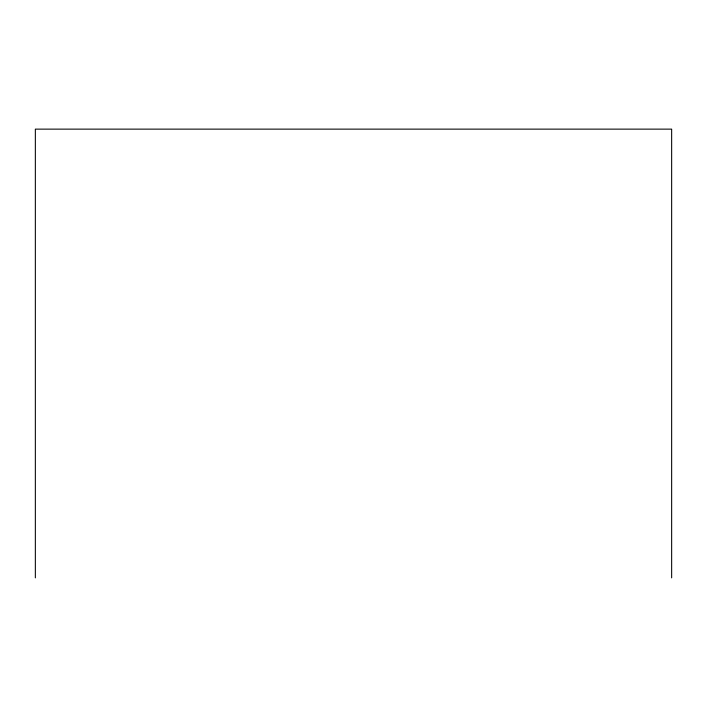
<?xml version="1.0" encoding="UTF-8"?>
<svg xmlns="http://www.w3.org/2000/svg" width="707" height="707" viewBox="0 0 707 707"><rect width="100%" height="100%" fill="white"/><g stroke="black" fill="none" stroke-linecap="round" stroke-linejoin="round"><path stroke-width="1.06" d="M671.65 577.866L671.65 129.134L35.35 129.134L35.35 577.866"/></g></svg>
